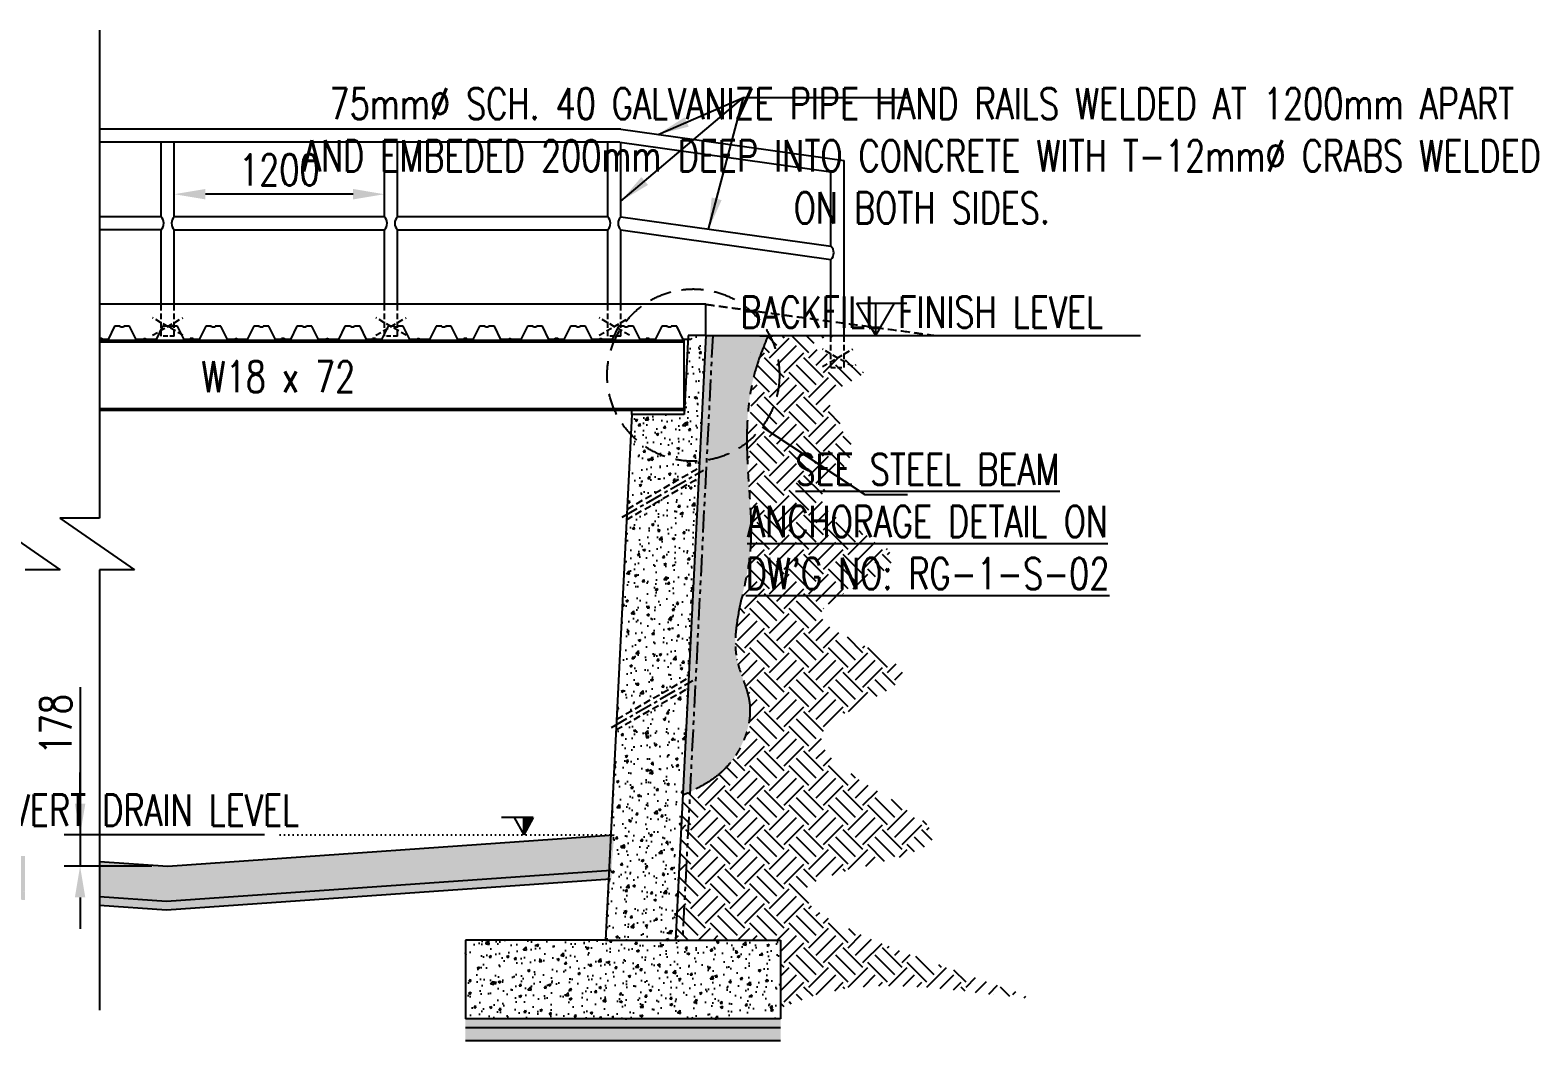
# Model space of a CAD drawing. Header units: millimetres. Extents: x -605628 to 223188, y -4937 to 493520.
# Drawn here: x -343984 to -335375, y 417027 to 422796 of the extents above; entities that cross this region are included whole.
import ezdxf

# ---------------------------------------------------------------- set-up
doc = ezdxf.new("R2010")
doc.units = ezdxf.units.MM
doc.header["$LTSCALE"] = 100
doc.header["$MEASUREMENT"] = 0
doc.header["$PDMODE"] = 3
doc.header["$PDSIZE"] = -0.5
for name, pattern in [('CENTER', [2, 1.25, -0.25, 0.25, -0.25]), ('DASHED', [0.75, 0.5, -0.25]), ('DOT', [0.25, 0, -0.25]), ('HIDDEN', [0.375, 0.25, -0.125]), ('PHANTOM', [2.5, 1.25, -0.25, 0.25, -0.25, 0.25, -0.25])]:
    doc.linetypes.add(name, pattern=pattern)
doc.layers.get('Defpoints').update_dxf_attribs({"color": 1})
for name, color, linetype in [('BARS', 5, 'Continuous'), ('CFD-3', 3, 'Continuous'), ('Column', 2, 'Continuous'), ('Grid-line', 8, 'CENTER'), ('S-Dim', 1, 'Continuous'), ('S-Hatch', 8, 'Continuous'), ('S-Text', 2, 'Continuous'), ('ST-FOOTING', 4, 'HIDDEN'), ('ST-HATCH', 8, 'Continuous'), ('VENT-PIPE', 8, 'Continuous')]:
    doc.layers.add(name, color=color, linetype=linetype)
doc.styles.add('SKEL 1_75xp', font='romans.shx', dxfattribs={"width": 0.75, "height": 178.5})
doc.dimstyles.new('1-75', dxfattribs={"dimtxt": 178.5, "dimasz": 178.5, "dimexe": 90, "dimexo": 90, "dimgap": 50, "dimtad": 1, "dimdec": 0, "dimzin": 3, "dimdsep": 46, "dimtxsty": 'SKEL 1_75xp', "dimcen": 0.0625, "dimclrd": 1, "dimclre": 1, "dimclrt": 2, "dimaunit": 1, "dimadec": 0, "dimazin": 0, "dimtfac": 1, "dimtdec": 0, "dimtofl": 0, "dimtmove": 0, "dimatfit": 3, "dimfxl": 50, "dimtolj": 1, "dimtzin": 0, "dimarcsym": 0})
pattern_1 = [(50, (0, 0), (143.452037, -12.550427), [15, -165]), (355, (0, 0), (-27.750267, 150.438427), [12, -132]), (100.451444, (11.95, -1.05), (115.70177, 137.887998), [12.74804, -140.228422]), (46.1842, (0, 40), (213.448266, -33.103856), [22.5, -247.5]), (96.635635, (17.79, 37.24), (186.93239, 194.82372), [19.12207, -210.34275]), (351.184164, (0, 40), (186.93239, 194.82372), [18, -198]), (21, (20, 30), (119.38141, -80.523778), [15, -165]), (326, (20, 30), (48.663066, 145.03001), [12, -132]), (71.451445, (29.95, 23.29), (168.044475, 64.50623), [12.748038, -140.228422]), (37.5, (0, 0), (2.431971, 66.578771), [0, -130.4, 0, -134, 0, -132.5]), (7.5, (0, 0), (52.6139075, 78.882342), [0, -76.4, 0, -127.4, 0, -50.5]), (327.5, (-44.6, 0), (106.764487, -4.5109743), [0, -50, 0, -156, 0, -207]), (317.5, (-64.6, 0), (116.637234, 20.020996), [0, -65, 0, -103.6, 0, -147])]

# ---------------------------------------------------------------- blocks, each defined once
blk = doc.blocks.new('CFD')
at = {"layer": 'Column'}
for p, q in [((0, 0), (0.25, -0.25)), ((2.25, -0.25), (4, 3.25)), ((4, 3.25), (5.5, 3.25)), ((5.5, 3.25), (5.62, 3)), ((5.62, 3), (6.37, 3)), ((6.37, 3), (6.5, 3.25)), ((6.5, 3.25), (8, 3.25)), ((8, 3.25), (9.75, -0.25)), ((13.75, -0.25), (15.5, 3.25)), ((15.5, 3.25), (17, 3.25)), ((17, 3.25), (17.13, 3)), ((17.13, 3), (17.88, 3)), ((17.88, 3), (18, 3.25)), ((18, 3.25), (19.5, 3.25)), ((19.5, 3.25), (21.25, -0.25)), ((23.75, -0.25), (24.3, 0)), ((24.3, 0), (24.5, -0.25)), ((0.25, -0.25), (2.25, -0.25)), ((9.75, -0.25), (11.25, -0.25)), ((11.25, -0.25), (11.38, 0)), ((11.38, 0), (12.13, 0)), ((12.13, 0), (12.25, -0.25)), ((12.25, -0.25), (13.75, -0.25)), ((21.25, -0.25), (23.75, -0.25))]:
    blk.add_line(p, q, dxfattribs=at)
blk = doc.blocks.new('*D28')
at = {"layer": 'Defpoints', "color": 0, "transparency": 16777216}
for p in [(-342556.5, 418202.5), (-343698.8, 418024.7), (-343198.2, 418024.7)]:
    blk.add_point(p, dxfattribs=at)
at = {"layer": 'S-Dim', "color": 1, "lineweight": -2, "transparency": 16777216}
for p, q in [((-343698.8, 419046.7), (-343698.8, 418202.5)), ((-343698.8, 418381), (-343698.8, 418559.5)), ((-342646.5, 418202.5), (-343788.8, 418202.5)), ((-343698.8, 418202.5), (-343698.8, 418024.7)), ((-343288.2, 418024.7), (-343788.8, 418024.7)), ((-343698.8, 417846.2), (-343698.8, 417667.7))]:
    blk.add_line(p, q, dxfattribs=at)
at = {"layer": 'S-Dim', "color": 1, "transparency": 16777216}
for points in [[(-343728.5, 418381), (-343669, 418381), (-343698.8, 418202.5)], [(-343728.5, 417846.2), (-343669, 417846.2), (-343698.8, 418024.7)]]:
    blk.add_solid(points, dxfattribs=at)
at = {"layer": 'S-Dim', "color": 2, "transparency": 16777216, "insert": (-343838, 418834.1), "char_height": 178.5, "attachment_point": 5, "rotation": 90, "style": 'SKEL 1_75xp'}
blk.add_mtext('\\A1;{\\C7;178}', dxfattribs=at)
blk = doc.blocks.new('*D62')
at = {"layer": 'Defpoints', "color": 0, "transparency": 16777216}
for p in [(-343161.2, 421859.9), (-343161.2, 421795.6), (-341961.2, 421795.6)]:
    blk.add_point(p, dxfattribs=at)
at = {"layer": 'S-Dim', "color": 1, "lineweight": -2, "transparency": 16777216}
for p, q in [((-343161.2, 421885.6), (-343161.2, 421949.9)), ((-341961.2, 421885.6), (-341961.2, 421949.9)), ((-342139.7, 421859.9), (-342982.7, 421859.9))]:
    blk.add_line(p, q, dxfattribs=at)
at = {"layer": 'S-Dim', "color": 1, "transparency": 16777216}
for points in [[(-342982.7, 421889.7), (-342982.7, 421830.2), (-343161.2, 421859.9)], [(-342139.7, 421889.7), (-342139.7, 421830.2), (-341961.2, 421859.9)]]:
    blk.add_solid(points, dxfattribs=at)
at = {"layer": 'S-Dim', "color": 2, "transparency": 16777216, "insert": (-342561.2, 421999.2), "char_height": 178.5, "attachment_point": 5, "style": 'SKEL 1_75xp'}
blk.add_mtext('\\A1;{\\C7;1200}', dxfattribs=at)

msp = doc.modelspace()

# ---------------------------------------------------------------- hatches: boundary and pattern name
h = msp.add_hatch()
h.set_pattern_fill('AR-CONC', color=8, scale=20, style=0)
h.set_pattern_definition(pattern_1)
h.paths.add_polyline_path([(-340126.2, 421052.5), (-340226.2, 421052.5), (-340248.7, 420602.5), (-340548.8, 420602.5), (-340554.5, 420489.1, 0.224904), (-340162, 420336.8)])
h = msp.add_hatch()
h.set_pattern_fill('AR-CONC', color=8, scale=20, style=0)
h.set_pattern_definition(pattern_1)
h.paths.add_polyline_path([(-340163.9, 420299.5), (-340162, 420336.8, -0.224904), (-340554.5, 420489.1), (-340575.8, 420061.6)])
h = msp.add_hatch()
h.set_pattern_fill('AR-CONC', color=8, scale=20, style=0)
h.set_pattern_definition(pattern_1)
h.paths.add_polyline_path([(-340166.8, 420240), (-340578.8, 420002.1), (-340635.8, 418861.9), (-340223.8, 419099.8)])
h = msp.add_hatch()
h.set_pattern_fill('AR-CONC', color=8, scale=20, style=0)
h.set_pattern_definition(pattern_1)
h.paths.add_polyline_path([(-340226.8, 419040.3), (-340638.8, 418802.5), (-340668.7, 418202.5), (-340648.7, 418202.5), (-340668.8, 418201.1), (-340698.7, 417602.5), (-340298.7, 417602.5)])
h = msp.add_hatch()
h.set_pattern_fill('AR-CONC', color=8, scale=20, style=0)
h.set_pattern_definition(pattern_1)
h.paths.add_polyline_path([(-343588.1, 418051.9), (-343588.1, 417851.9), (-343201, 417824.9), (-340665.4, 418002.2), (-340648.7, 418202.5), (-343198.2, 418024.7)])
h.paths.add_polyline_path([(-344012.7, 417881.5), (-344012.7, 418081.5), (-345748.7, 418202.5), (-345731.9, 418001.3)])
h = msp.add_hatch()
h.set_pattern_fill('AR-CONC', color=8, scale=20, style=0)
h.set_pattern_definition(pattern_1)
h.paths.add_polyline_path([(-339698.7, 417602.5), (-340298.7, 417602.5), (-340698.7, 417602.5), (-341498.7, 417602.5), (-341498.7, 417152.5), (-339698.7, 417152.5)])
at = {"layer": 'S-Dim'}
h = msp.add_hatch(color=2, dxfattribs=at)
h.dxf.hatch_style = 1
h.paths.add_polyline_path([(-341165.3, 418302.2), (-341111.2, 418302.2), (-341165.3, 418202.5)])
at = {"layer": 'S-Hatch'}
h = msp.add_hatch(dxfattribs=at)
h.set_pattern_fill('EARTH', color=256, scale=635, angle=45, style=0)
h.set_pattern_definition([(45, (0, -2128.44), (1e-14, 224.506403), [158.75, -158.75]), (45, (-42.1, -2086.35), (1e-14, 224.506403), [158.75, -158.75]), (45, (-84.19, -2044.25), (1e-14, 224.506403), [158.75, -158.75]), (135, (-84.19, -2016.19), (-224.506403, 4e-14), [158.75, -158.75]), (135, (-42.1, -1974.1), (-224.506403, 4e-14), [158.75, -158.75]), (135, (1e-14, -1932), (-224.506403, 4e-14), [158.75, -158.75])])
h.paths.add_polyline_path([(-339864.4, 420919.3), (-339864.5, 420920.1), (-339864.6, 420921)])
h.paths.add_polyline_path([(-339857.8, 420814.8), (-339857.8, 420815.6), (-339857.8, 420813.9)])
h.paths.add_polyline_path([(-339857.7, 420811.3), (-339857.8, 420812.1), (-339857.7, 420810.4)])
h.paths.add_polyline_path([(-339857.8, 420818.3), (-339857.8, 420819.2), (-339857.8, 420817.4)])
h.paths.add_polyline_path([(-339857.7, 420807.7), (-339857.7, 420808.6), (-339857.7, 420806.9)])
h.paths.add_polyline_path([(-339857.9, 420821.8), (-339857.9, 420822.7), (-339857.8, 420820.9)])
h.paths.add_polyline_path([(-339857.7, 420804.2), (-339857.7, 420805.1), (-339857.7, 420803.3)])
h.paths.add_polyline_path([(-339857.9, 420825.3), (-339857.9, 420826.2), (-339857.9, 420824.4)])
h.paths.add_polyline_path([(-339857.7, 420800.7), (-339857.7, 420801.6), (-339857.8, 420799.8)])
h.paths.add_polyline_path([(-339858, 420828.8), (-339858, 420829.7), (-339858, 420828)])
h.paths.add_polyline_path([(-339857.8, 420797.2), (-339857.8, 420798.1), (-339857.8, 420796.3)])
h.paths.add_polyline_path([(-339858.1, 420832.4), (-339858.1, 420833.2), (-339858.1, 420831.5)])
h.paths.add_polyline_path([(-339857.8, 420794.3), (-339857.8, 420794.5), (-339857.8, 420792.8), (-339857.8, 420791), (-339857.9, 420789.3), (-339857.9, 420787.5), (-339857.9, 420785.7), (-339858, 420784), (-339858, 420782.2), (-339858, 420780.5), (-339858.1, 420778.7), (-339858.1, 420776.9), (-339858.2, 420775.2), (-339858.2, 420773.4), (-339858.3, 420771.7), (-339858.3, 420769.9), (-339858.4, 420768.1), (-339858.5, 420766.4), (-339858.5, 420764.6), (-339858.6, 420762.9), (-339858.7, 420761.1), (-339858.7, 420759.3), (-339858.8, 420757.6), (-339858.9, 420755.8), (-339859, 420754.1), (-339859, 420752.3), (-339859.1, 420750.5), (-339859.2, 420748.8), (-339859.3, 420747), (-339859.4, 420745.3), (-339859.5, 420743.5), (-339859.6, 420741.7), (-339859.7, 420740), (-339859.8, 420738.2), (-339859.9, 420736.5), (-339860, 420734.7), (-339860.1, 420732.9), (-339860.2, 420731.2), (-339860.3, 420729.4), (-339860.4, 420727.7), (-339860.5, 420725.9), (-339860.6, 420724.1), (-339860.8, 420722.4), (-339860.9, 420720.6), (-339861, 420718.8), (-339861.1, 420717.1), (-339861.3, 420715.3), (-339861.4, 420713.6), (-339861.5, 420711.8), (-339861.6, 420710), (-339861.8, 420708.3), (-339861.9, 420706.5), (-339862.1, 420704.8), (-339862.2, 420703), (-339862.3, 420701.2), (-339862.5, 420699.5), (-339862.6, 420697.7), (-339862.8, 420695.9), (-339862.9, 420694.2), (-339863.1, 420692.4), (-339863.2, 420690.7), (-339863.4, 420688.9), (-339863.5, 420687.1), (-339863.7, 420685.4), (-339863.8, 420683.6), (-339864, 420681.8), (-339864.2, 420680.1), (-339864.3, 420678.3), (-339864.5, 420676.6), (-339864.7, 420674.8), (-339864.8, 420673), (-339865, 420671.3), (-339865.2, 420669.5), (-339865.3, 420667.7), (-339865.5, 420666), (-339865.7, 420664.2), (-339865.9, 420662.5), (-339866.1, 420660.7), (-339866.2, 420658.9), (-339866.4, 420657.2), (-339866.6, 420655.4), (-339866.8, 420653.6), (-339867, 420651.9), (-339867.2, 420650.1), (-339867.3, 420648.4), (-339867.5, 420646.6), (-339867.7, 420644.8), (-339867.9, 420643.1), (-339868.1, 420641.3), (-339868.3, 420639.5), (-339868.5, 420637.8), (-339868.7, 420636), (-339868.9, 420634.2), (-339869.1, 420632.5), (-339869.3, 420630.7), (-339869.5, 420629), (-339869.7, 420627.2), (-339869.9, 420625.4), (-339870.1, 420623.7), (-339870.3, 420621.9), (-339870.5, 420620.1), (-339870.7, 420618.4), (-339870.9, 420616.6), (-339871.1, 420614.8), (-339871.3, 420613.1), (-339871.5, 420611.3), (-339871.7, 420609.6), (-339871.9, 420607.8), (-339872.2, 420606), (-339872.4, 420604.3), (-339872.6, 420602.5), (-339873.7, 420593.4), (-339874.8, 420584.2), (-339876, 420575.1), (-339877.1, 420566), (-339878.3, 420556.8), (-339879.4, 420547.7), (-339880.6, 420538.5), (-339881.8, 420529.4), (-339882.9, 420520.3), (-339884.1, 420511.1), (-339885.2, 420502), (-339886.4, 420492.8), (-339887.5, 420483.7), (-339888.6, 420474.6), (-339889.7, 420465.4), (-339890.8, 420456.3), (-339891.3, 420451.8), (-339891.3, 420430.4), (-339889.8, 420365.9), (-339887, 420301.4), (-339883.1, 420237.2), (-339878.7, 420173.2), (-339874.3, 420109.5), (-339870.7, 420045.8), (-339868.4, 419982.2), (-339868, 419918.6), (-339870.2, 419854.9), (-339875.6, 419791), (-339878.4, 419771.8), (-339878.5, 419770.7), (-339879.3, 419761.4), (-339880.2, 419752.2), (-339881.3, 419743), (-339882.4, 419733.8), (-339883.6, 419724.6), (-339884.9, 419715.3), (-339886.3, 419706.1), (-339887.8, 419696.9), (-339889.4, 419687.7), (-339891, 419678.4), (-339892.7, 419669.2), (-339894.4, 419660), (-339896.2, 419650.7), (-339898, 419641.5), (-339899.9, 419632.3), (-339901.9, 419623.1), (-339903.8, 419613.8), (-339905.8, 419604.6), (-339907.8, 419595.4), (-339909.9, 419586.2), (-339911.9, 419576.9), (-339914, 419567.7), (-339916, 419558.5), (-339918.1, 419549.3), (-339920.2, 419540.1), (-339922.2, 419530.9), (-339924.3, 419521.7), (-339926.3, 419512.5), (-339928.3, 419503.3), (-339930.2, 419494.2), (-339932.2, 419485), (-339934.1, 419475.8), (-339935.9, 419466.7), (-339937.7, 419457.5), (-339939.5, 419448.4), (-339941.1, 419439.3), (-339942.8, 419430.2), (-339944.3, 419421), (-339945.8, 419411.9), (-339947.2, 419402.9), (-339948.5, 419393.8), (-339949.8, 419384.7), (-339950.9, 419375.6), (-339952, 419366.6), (-339952.9, 419357.6), (-339953.7, 419348.5), (-339954.5, 419339.5), (-339955.1, 419330.5), (-339955.5, 419321.5), (-339955.9, 419312.6), (-339956.1, 419303.6), (-339956.2, 419294.7), (-339956.2, 419285.7), (-339955.9, 419276.8), (-339955.6, 419267.9), (-339955.1, 419259), (-339954.4, 419250.2), (-339953.6, 419241.3), (-339952.6, 419232.5), (-339951.4, 419223.7), (-339950, 419214.9), (-339948.5, 419206.1), (-339946.7, 419197.3), (-339944.8, 419188.6), (-339942.7, 419179.9), (-339940.4, 419171.2), (-339937.9, 419162.5), (-339935.3, 419153.8), (-339932.6, 419145.1), (-339929.7, 419136.4), (-339926.8, 419127.8), (-339923.8, 419119.1), (-339920.7, 419110.4), (-339917.6, 419101.8), (-339914.5, 419093.1), (-339911.4, 419084.4), (-339908.2, 419075.7), (-339905.2, 419067), (-339902.1, 419058.3), (-339899.1, 419049.5), (-339896.3, 419040.7), (-339893.5, 419031.9), (-339890.8, 419023.1), (-339888.2, 419014.3), (-339885.8, 419005.4), (-339883.6, 418996.5), (-339881.6, 418987.5), (-339879.7, 418978.6), (-339878.1, 418969.5), (-339876.7, 418960.5), (-339875.6, 418951.3), (-339874.7, 418942.2), (-339874.1, 418933), (-339873.7, 418923.8), (-339873.5, 418914.5), (-339873.6, 418905.3), (-339873.9, 418896), (-339874.4, 418886.7), (-339875.1, 418877.4), (-339876.1, 418868), (-339877.3, 418858.7), (-339878.7, 418849.4), (-339880.3, 418840.1), (-339882.1, 418830.8), (-339884.1, 418821.6), (-339886.4, 418812.3), (-339888.8, 418803.1), (-339891.4, 418793.9), (-339894.2, 418784.7), (-339897.2, 418775.6), (-339900.4, 418766.5), (-339903.7, 418757.5), (-339907.3, 418748.5), (-339911, 418739.6), (-339914.9, 418730.8), (-339919, 418722), (-339923.2, 418713.3), (-339927.6, 418704.6), (-339932.1, 418696), (-339936.8, 418687.6), (-339941.7, 418679.2), (-339946.7, 418670.9), (-339951.8, 418662.7), (-339957.1, 418654.6), (-339962.6, 418646.6), (-339968.2, 418638.7), (-339973.9, 418630.9), (-339979.7, 418623.2), (-339985.7, 418615.7), (-339991.8, 418608.3), (-339998, 418601), (-340004.3, 418593.9), (-340010.8, 418586.9), (-340017.3, 418580), (-340024, 418573.3), (-340030.8, 418566.8), (-340037.6, 418560.4), (-340044.6, 418554.2), (-340051.7, 418548.1), (-340058.8, 418542.2), (-340066.1, 418536.5), (-340073.4, 418530.9), (-340080.8, 418525.4), (-340088.3, 418520.1), (-340095.9, 418514.9), (-340103.5, 418509.8), (-340111.2, 418504.8), (-340119, 418500), (-340126.8, 418495.2), (-340134.7, 418490.6), (-340142.7, 418486), (-340150.7, 418481.6), (-340158.7, 418477.2), (-340166.8, 418472.8), (-340174.9, 418468.6), (-340183, 418464.4), (-340191.2, 418460.3), (-340199.4, 418456.2), (-340207.7, 418452.1), (-340215.9, 418448.1), (-340224.2, 418444.1), (-340232.5, 418440.2), (-340240.8, 418436.3), (-340249.1, 418432.3), (-340257.4, 418428.4), (-340298.7, 417602.5), (-339698.7, 417602.5), (-339698.7, 417212.9), (-339672.3, 417223.8), (-339645.6, 417234.6), (-339618.7, 417245.1), (-339591.4, 417255.3), (-339563.6, 417265.2), (-339535.3, 417274.7), (-339506.3, 417283.9), (-339476.8, 417292.5), (-339446.5, 417300.6), (-339415.4, 417308.1), (-339383.4, 417315), (-339350.4, 417321.1), (-339316.5, 417326.6), (-339281.4, 417331.3), (-339245.2, 417335.1), (-339207.7, 417338), (-339169, 417340), (-339129.1, 417341.2), (-339088.1, 417341.4), (-339046.4, 417340.9), (-339004.1, 417339.7), (-338961.3, 417337.9), (-338918.2, 417335.5), (-338875.2, 417332.6), (-338832.2, 417329.2), (-338789.6, 417325.6), (-338747.5, 417321.6), (-338706.1, 417317.4), (-338665.5, 417313), (-338626.1, 417308.6), (-338587.9, 417304.1), (-338551.2, 417299.7), (-338516.1, 417295.4), (-338482.9, 417291.3), (-338451.6, 417287.5), (-338422.6, 417284), (-338396, 417280.8), (-338371.9, 417278.1), (-338350.7, 417276), (-338332.4, 417274.4), (-338317.2, 417273.6), (-338305.4, 417273.4), (-338297.1, 417274), (-338292.6, 417275.5), (-338291.9, 417278), (-338295.3, 417281.4), (-338302.7, 417285.9), (-338313.9, 417291.3), (-338328.7, 417297.6), (-338346.9, 417304.8), (-338368.2, 417312.8), (-338392.5, 417321.7), (-338419.6, 417331.3), (-338449.3, 417341.7), (-338481.4, 417352.8), (-338515.6, 417364.6), (-338551.8, 417377), (-338589.8, 417390), (-338629.4, 417403.6), (-338670.4, 417417.7), (-338712.5, 417432.3), (-338755.6, 417447.3), (-338799.4, 417462.8), (-338843.9, 417478.6), (-338888.7, 417494.8), (-338933.6, 417511.3), (-338978.6, 417528.1), (-339023.3, 417545.1), (-339067.5, 417562.4), (-339111.2, 417579.8), (-339153.9, 417597.3), (-339195.7, 417615), (-339236.2, 417632.7), (-339275.3, 417650.4), (-339312.7, 417668.1), (-339348.3, 417685.8), (-339381.8, 417703.3), (-339413.1, 417720.8), (-339442, 417738.1), (-339468.2, 417755.3), (-339491.5, 417772.2), (-339511.8, 417788.8), (-339528.9, 417805.1), (-339542.5, 417821.2), (-339552.4, 417836.8), (-339558.5, 417852), (-339560.6, 417866.8), (-339558.3, 417881.2), (-339551.7, 417895), (-339540.3, 417908.2), (-339524.3, 417920.9), (-339503.9, 417933.1), (-339479.5, 417944.8), (-339451.6, 417956.2), (-339420.7, 417967.1), (-339387.2, 417977.8), (-339351.5, 417988.3), (-339314, 417998.5), (-339275.1, 418008.7), (-339235.4, 418018.8), (-339195.2, 418028.8), (-339155.1, 418039), (-339115.3, 418049.2), (-339076.3, 418059.6), (-339038.7, 418070.3), (-339002.7, 418081.2), (-338968.9, 418092.4), (-338937.7, 418104), (-338909.5, 418116.1), (-338884.7, 418128.7), (-338863.9, 418141.8), (-338847.3, 418155.6), (-338835.5, 418170.1), (-338828.9, 418185.2), (-338827.9, 418201.2), (-338832.5, 418218), (-338842.2, 418235.5), (-338856.6, 418253.7), (-338875.3, 418272.5), (-338897.7, 418292), (-338923.6, 418312), (-338952.4, 418332.6), (-338983.6, 418353.6), (-339016.9, 418375.1), (-339051.8, 418396.9), (-339087.9, 418419.1), (-339124.7, 418441.6), (-339161.7, 418464.3), (-339198.6, 418487.3), (-339234.8, 418510.4), (-339270, 418533.6), (-339303.7, 418556.8), (-339335.4, 418580.1), (-339364.7, 418603.4), (-339391.3, 418626.6), (-339414.5, 418649.7), (-339434, 418672.6), (-339449.4, 418695.4), (-339460.1, 418717.8), (-339465.8, 418740), (-339466.1, 418761.8), (-339460.3, 418783.3), (-339448.4, 418804.3), (-339430.6, 418824.9), (-339407.9, 418845.2), (-339381, 418865.1), (-339350.6, 418884.6), (-339317.6, 418903.8), (-339282.7, 418922.8), (-339246.8, 418941.5), (-339210.5, 418960), (-339174.8, 418978.3), (-339140.3, 418996.5), (-339107.8, 419014.5), (-339078.3, 419032.4), (-339052.3, 419050.2), (-339030.7, 419068), (-339014.3, 419085.7), (-339003.9, 419103.5), (-339000.2, 419121.3), (-339004, 419139.1), (-339015.2, 419157), (-339032.7, 419175), (-339055.9, 419193), (-339083.7, 419211.1), (-339115.2, 419229.3), (-339149.7, 419247.5), (-339186.2, 419265.8), (-339223.8, 419284.2), (-339261.6, 419302.6), (-339298.8, 419321), (-339334.4, 419339.5), (-339367.6, 419358), (-339397.4, 419376.6), (-339423.1, 419395.2), (-339443.7, 419413.9), (-339458.3, 419432.6), (-339466, 419451.3), (-339465.9, 419470.1), (-339457.8, 419488.9), (-339442.6, 419507.7), (-339421.1, 419526.6), (-339394.6, 419545.5), (-339364, 419564.4), (-339330.5, 419583.3), (-339294.9, 419602.3), (-339258.5, 419621.3), (-339222.2, 419640.3), (-339187.1, 419659.3), (-339154.1, 419678.4), (-339124.5, 419697.5), (-339099.1, 419716.6), (-339079.1, 419735.7), (-339065.5, 419754.8), (-339059.4, 419774), (-339061.5, 419793.2), (-339071.4, 419812.4), (-339088.1, 419831.6), (-339110.5, 419851), (-339137.7, 419870.5), (-339168.6, 419890.2), (-339202.2, 419910), (-339237.5, 419930), (-339273.5, 419950.3), (-339309.1, 419970.8), (-339343.4, 419991.6), (-339375.4, 420012.7), (-339403.9, 420034.1), (-339428, 420056), (-339446.7, 420078.2), (-339459, 420100.8), (-339463.9, 420123.9), (-339460.4, 420147.4), (-339449.2, 420171.5), (-339432.1, 420196.1), (-339410.8, 420221.3), (-339387.2, 420247), (-339362.8, 420273.4), (-339339.6, 420300.4), (-339319.2, 420328.2), (-339303.4, 420356.6), (-339293.9, 420385.8), (-339292.6, 420415.7), (-339299.5, 420446.4), (-339313, 420477.4), (-339331, 420508.7), (-339351.3, 420539.8), (-339372, 420570.6), (-339391, 420600.7), (-339406.2, 420629.9), (-339415.7, 420657.9), (-339417.3, 420684.4), (-339409, 420709.2), (-339389.5, 420732.1), (-339361.2, 420753.2), (-339328.1, 420772.8), (-339294, 420791.1), (-339262.9, 420808.4), (-339238.7, 420825), (-339225.3, 420841.1), (-339226.4, 420857), (-339241.9, 420872.7), (-339268.7, 420888.2), (-339303.7, 420903.5), (-339343.8, 420918.5), (-339385.9, 420933.2), (-339426.8, 420947.4), (-339463.4, 420961.2), (-339492.6, 420974.5), (-339511.3, 420987.2), (-339516.4, 420999.3), (-339506, 421010.7), (-339482.6, 421021.6), (-339449.5, 421032.1), (-339409.9, 421042.4), (-339367, 421052.5), (-339771, 421052.5), (-339798.4, 420983.6), (-339823.9, 420914.3), (-339845.9, 420844)])
h.paths.add_polyline_path([(-339858.2, 420835.9), (-339858.2, 420836.7), (-339858.1, 420835)])
h.paths.add_polyline_path([(-339875.5, 420999.9), (-339875.6, 421000.8), (-339875.8, 421001.7)])
h.paths.add_polyline_path([(-339858.3, 420839.4), (-339858.3, 420840.3), (-339858.3, 420838.5)])
h.paths.add_polyline_path([(-339875, 420996.4), (-339875.1, 420997.3), (-339875.2, 420998.2)])
h.paths.add_polyline_path([(-339858.4, 420842.9), (-339858.4, 420843.8), (-339858.4, 420842)])
h.paths.add_polyline_path([(-339874.4, 420992.9), (-339874.5, 420993.8), (-339874.7, 420994.7)])
h.paths.add_polyline_path([(-339858.5, 420846.4), (-339858.6, 420847.3), (-339858.5, 420845.5)])
h.paths.add_polyline_path([(-339873.9, 420989.4), (-339874, 420990.3), (-339874.1, 420991.2)])
h.paths.add_polyline_path([(-339858.7, 420849.9), (-339858.7, 420850.8), (-339858.7, 420849)])
h.paths.add_polyline_path([(-339873.3, 420985.9), (-339873.5, 420986.8), (-339873.6, 420987.7)])
h.paths.add_polyline_path([(-339858.9, 420853.4), (-339858.9, 420854.3), (-339858.8, 420852.6)])
h.paths.add_polyline_path([(-339872.8, 420982.4), (-339872.9, 420983.3), (-339873.1, 420984.1)])
h.paths.add_polyline_path([(-339859, 420856.9), (-339859.1, 420857.8), (-339859, 420856.1)])
h.paths.add_polyline_path([(-339872.3, 420978.9), (-339872.4, 420979.8), (-339872.5, 420980.6)])
h.paths.add_polyline_path([(-339859.2, 420860.5), (-339859.3, 420861.3), (-339859.2, 420859.6)])
h.paths.add_polyline_path([(-339871.8, 420975.4), (-339871.9, 420976.2), (-339872, 420977.1)])
h.paths.add_polyline_path([(-339859.5, 420864), (-339859.5, 420864.9), (-339859.4, 420863.1)])
h.paths.add_polyline_path([(-339871.2, 420971.9), (-339871.4, 420972.7), (-339871.5, 420973.6)])
h.paths.add_polyline_path([(-339859.7, 420867.5), (-339859.7, 420868.4), (-339859.6, 420866.6)])
h.paths.add_polyline_path([(-339870.7, 420968.4), (-339870.9, 420969.2), (-339871, 420970.1)])
h.paths.add_polyline_path([(-339859.9, 420871), (-339860, 420871.9), (-339859.9, 420870.1)])
h.paths.add_polyline_path([(-339870.2, 420964.9), (-339870.4, 420965.7), (-339870.5, 420966.6)])
h.paths.add_polyline_path([(-339860.2, 420874.5), (-339860.2, 420875.4), (-339860.1, 420873.6)])
h.paths.add_polyline_path([(-339869.7, 420961.4), (-339869.9, 420962.2), (-339870, 420963.1)])
h.paths.add_polyline_path([(-339860.4, 420878), (-339860.5, 420878.9), (-339860.4, 420877.1)])
h.paths.add_polyline_path([(-339869.2, 420957.8), (-339869.4, 420958.7), (-339869.5, 420959.6)])
h.paths.add_polyline_path([(-339860.7, 420881.5), (-339860.8, 420882.4), (-339860.6, 420880.7)])
h.paths.add_polyline_path([(-339868.8, 420954.3), (-339868.9, 420955.2), (-339869, 420956.1)])
h.paths.add_polyline_path([(-339861, 420885), (-339861.1, 420885.9), (-339860.9, 420884.2)])
h.paths.add_polyline_path([(-339868.3, 420950.8), (-339868.4, 420951.7), (-339868.5, 420952.6)])
h.paths.add_polyline_path([(-339861.3, 420888.6), (-339861.4, 420889.4), (-339861.2, 420887.7)])
h.paths.add_polyline_path([(-339867.8, 420947.3), (-339867.9, 420948.2), (-339868, 420949.1)])
h.paths.add_polyline_path([(-339861.6, 420892.1), (-339861.7, 420892.9), (-339861.5, 420891.2)])
h.paths.add_polyline_path([(-339867.4, 420943.8), (-339867.5, 420944.7), (-339867.6, 420945.6)])
h.paths.add_polyline_path([(-339861.9, 420895.6), (-339862, 420896.5), (-339861.8, 420894.7)])
h.paths.add_polyline_path([(-339866.9, 420940.3), (-339867, 420941.2), (-339867.1, 420942.1)])
h.paths.add_polyline_path([(-339862.2, 420899.1), (-339862.3, 420900), (-339862.2, 420898.2)])
h.paths.add_polyline_path([(-339866.5, 420936.8), (-339866.6, 420937.7), (-339866.7, 420938.6)])
h.paths.add_polyline_path([(-339862.6, 420902.6), (-339862.7, 420903.5), (-339862.5, 420901.7)])
h.paths.add_polyline_path([(-339866, 420933.3), (-339866.1, 420934.2), (-339866.2, 420935.1)])
h.paths.add_polyline_path([(-339862.9, 420906.1), (-339863, 420907), (-339862.8, 420905.2)])
h.paths.add_polyline_path([(-339865.6, 420929.8), (-339865.7, 420930.7), (-339865.8, 420931.5)])
h.paths.add_polyline_path([(-339863.3, 420909.6), (-339863.4, 420910.5), (-339863.2, 420908.7)])
h.paths.add_polyline_path([(-339865.2, 420926.3), (-339865.3, 420927.2), (-339865.4, 420928)])
h.paths.add_polyline_path([(-339863.7, 420913.1), (-339863.8, 420914), (-339863.6, 420912.2)])
h.paths.add_polyline_path([(-339864.8, 420922.8), (-339864.9, 420923.6), (-339865, 420924.5)])
h.paths.add_polyline_path([(-339864, 420915.8), (-339864.1, 420916.6), (-339864.2, 420917.5)])
h = msp.add_hatch(dxfattribs=at)
h.set_pattern_fill('GRAVEL', color=256, scale=177.8, style=0)
h.set_pattern_definition([(228.0127875, (128.016, -1950.643), (-1422.4, -1600.2), [23.9205, -2368.133855]), (184.9697407, (112.014, -1968.423), (2133.6, 177.8), [41.04833, -4063.78342]), (132.510447, (71.12, -1971.979), (1778, -1955.8), [28.943706, -2865.430596]), (267.273689, (1.778, -2016.429), (177.8, 3556), [37.380316, -3700.65062]), (292.8336542, (0, -2053.767), (-889, 2133.6), [36.65436, -3628.78654]), (357.273689, (14.224, -2087.549), (-3556, 177.8), [37.380316, -3700.65062]), (37.6942405, (51.562, -2089.327), (-2311.4, -1778), [49.433556, -4893.91807]), (72.2553284, (90.678, -2059.101), (1244.6, 3911.6), [46.670366, -4620.36796]), (121.4295656, (104.902, -2014.651), (-1422.4, 2311.4), [37.50691, -3713.1882]), (175.2363583, (85.344, -1982.647), (1955.8, -177.8), [42.81993, -2098.175587]), (222.3974378, (42.672, -1979.091), (-2133.6, -1955.8), [55.375454, -5482.174076]), (138.814075, (177.8, -2018.207), (-1244.6, 1066.8), [18.90032, -1871.13961]), (171.4692344, (163.576, -2005.761), (2311.4, -355.6), [35.95774, -3559.82473]), (225, (128.02, -2000.43), (-2e-14, -177.8), [25.144654, -226.30252]), (203.1985905, (115.57, -1979.091), (889, 355.6), [13.54089, -1340.543566]), (291.8014095, (103.124, -1984.425), (-177.8, 533.4), [19.149593, -938.33271]), (30.9637565, (110.236, -2002.205), (533.4, 355.6), [31.102376, -1005.64087]), (161.565051, (136.906, -1986.203), (355.6, -177.8), [22.4901, -539.76287]), (16.3895403, (0, -1984.425), (1778, 533.4), [31.50616, -3119.117867]), (70.346176, (30.226, -1975.535), (-711.2, -1955.8), [26.431926, -2616.7551]), (293.1985905, (136.906, -1950.643), (-355.6, 889), [27.081607, -1327.00285]), (343.6104597, (147.574, -1975.535), (-1778, 533.4), [31.50616, -3119.117867]), (339.4439548, (0, -2094.661), (-889, 355.6), [30.382464, -1488.7414]), (294.7751406, (28.448, -2105.329), (-889, 1955.8), [25.45705, -2520.251537]), (66.8014095, (138.684, -2128.443), (355.6, 889), [27.081607, -1327.00285]), (17.3540246, (149.352, -2103.551), (-2311.4, -711.2), [29.80479, -2950.66632]), (69.4439548, (51.562, -2128.443), (-355.6, -889), [15.19123, -1503.932634]), (101.3099325, (128.016, -2128.443), (-177.8, 711.2), [9.06602, -897.53965]), (165.9637565, (126.24, -2119.553), (533.4, -177.8), [36.65436, -696.43382]), (186.009006, (90.678, -2110.663), (1778, 177.8), [33.96869, -3362.89554]), (303.690068, (110.236, -2018.207), (-177.8, 355.6), [25.64267, -615.424345]), (353.1572266, (124.46, -2039.543), (3022.6, -355.6), [44.768973, -4432.120635]), (60.945396, (168.91, -2044.877), (-711.2, -1244.6), [18.305577, -1812.25746]), (90, (177.8, -2028.88), (-177.8, 177.8), [10.668, -167.132]), (120.2564372, (87.122, -2105.329), (711.2, -1244.6), [24.70069, -2445.375854]), (48.0127875, (74.676, -2083.993), (1422.4, 1600.2), [47.841, -2344.213354]), (0, (106.68, -2048.43), (177.8, 177.8), [46.228, -131.572]), (325.3048465, (152.908, -2048.433), (1778, -1244.6), [28.11267, -2783.15217]), (254.054604, (176.022, -2064.435), (-177.8, -711.2), [25.888036, -1268.5155]), (207.6459754, (168.91, -2089.327), (-3378.2, -1778), [42.150157, -4172.87251]), (175.4260787, (131.572, -2108.885), (-2311.4, 177.8), [44.59206, -4414.60925])])
edge = h.paths.add_edge_path()
edge.add_spline(control_points=[(-340257.4, 418428.4), (-340182, 418463.9), (-339973.5, 418562.2), (-339815.8, 418905.5), (-340022.5, 419293.2), (-339832.9, 419744.5), (-339897.9, 420294.9), (-339896, 420741.5), (-339797.2, 420987.5), (-339771, 421052.5)], knot_values=[0, 0, 0, 0, 249.190351, 688.854985, 927.11024, 1503.367632, 2014.480251, 2597.247196, 2806.741177, 2806.741177, 2806.741177, 2806.741177], degree=3, periodic=0)
edge.add_line((-339771, 421052.5), (-340126.2, 421052.5))
edge.add_line((-340126.2, 421052.5), (-340257.4, 418428.4))
h = msp.add_hatch(dxfattribs=at)
h.set_pattern_fill('AR-SAND', color=256, scale=10)
h.set_pattern_definition([(37.5, (0, -50), (-0.6299336, 19.2682377), [0, -15.2, 0, -17, 0, -16.25]), (7.5, (0, -50), (17.697767, 28.2214607), [0, -8.2, 0, -13.7, 0, -5.25]), (327.5, (-12.3, -50), (31.1414186, 0.05659054), [0, -5, 0, -18, 0, -23.5]), (317.5, (-12.3, -50), (30.061266, 8.7767556), [0, -2.5, 0, -11.8, 0, -13.5])])
h.paths.add_polyline_path([(-343588.1, 417851.5), (-343588.1, 417801.4), (-343204.5, 417774.6), (-340665.4, 417952.1), (-340661.2, 418002.5), (-343204.5, 417824.7)])
h.paths.add_polyline_path([(-344012.7, 417831.1), (-344012.7, 417881.2), (-345736.1, 418001.6), (-345731.9, 417951.2)])
h = msp.add_hatch(dxfattribs=at)
h.set_pattern_fill('AR-SAND', scale=10)
h.set_pattern_definition([(37.5, (0, -2128.443), (-0.6299336, 19.2682377), [0, -15.2, 0, -17, 0, -16.25]), (7.5, (0, -2128.443), (17.697767, 28.2214607), [0, -8.2, 0, -13.7, 0, -5.25]), (327.5, (-12.3, -2128.443), (31.1414186, 0.05659054), [0, -5, 0, -18, 0, -23.5]), (317.5, (-12.3, -2128.443), (30.061266, 8.7767556), [0, -2.5, 0, -11.8, 0, -13.5])])
h.paths.add_polyline_path([(-339698.7, 417152.5), (-341498.7, 417152.5), (-341498.7, 417102.5), (-339698.7, 417102.5)])
h = msp.add_hatch(dxfattribs=at)
h.set_pattern_fill('GRAVEL', color=8, scale=120)
h.set_pattern_definition([(228.0127875, (86.4, -2008.443), (-960, -1080), [16.14432, -1598.290566]), (184.9697407, (75.6, -2020.443), (1440, 120), [27.70416, -2742.710971]), (132.510447, (48, -2022.843), (1200, -1320), [19.53456, -1933.923912]), (267.273689, (1.2, -2052.843), (120, 2400), [25.22856, -2497.626965]), (292.8336542, (0, -2078.043), (-600, 1440), [24.7386, -2449.124775]), (357.273689, (9.6, -2100.843), (-2400, 120), [25.22856, -2497.626965]), (37.6942405, (34.8, -2102.043), (-1560, -1200), [33.36348, -3302.981826]), (72.2553284, (61.2, -2081.643), (840, 2640), [31.49856, -3118.35858]), (121.4295656, (70.8, -2051.643), (-960, 1560), [25.314, -2506.088773]), (175.2363583, (57.6, -2030.043), (1320, -120), [28.89984, -1416.09151]), (222.3974378, (28.8, -2027.6432), (-1440, -1320), [37.37376, -3700.005]), (138.8140748, (120, -2054.043), (-840, 720), [12.75612, -1262.861378]), (171.4692344, (110.4, -2045.643), (1560, -240), [24.26844, -2402.58137]), (225, (86.4, -2042.04), (-1e-14, -120), [16.97052, -152.735107]), (203.1985905, (78, -2027.643), (600, 240), [9.13896, -904.753813]), (291.8014095, (69.6, -2031.243), (-120, 360), [12.92436, -633.295417]), (30.9637565, (74.4, -2043.243), (360, 240), [20.99148, -678.722747]), (161.565051, (92.4, -2032.443), (240, -120), [15.17892, -364.2944]), (16.3895403, (0, -2031.243), (1200, 360), [21.264, -2105.141418]), (70.346176, (20.4, -2025.243), (-480, -1320), [17.83932, -1766.08893]), (293.1985905, (92.4, -2008.443), (-240, 600), [18.2778, -895.614973]), (343.6104597, (99.6, -2025.243), (-1200, 360), [21.264, -2105.141418]), (339.4439548, (0, -2105.643), (-600, 240), [20.5056, -1004.77485]), (294.7751406, (19.2, -2112.843), (-600, 1320), [17.18136, -1700.957168]), (66.8014095, (93.6, -2128.443), (240, 600), [18.2778, -895.614973]), (17.3540246, (100.8, -2111.643), (-1560, -480), [20.11572, -1991.450834]), (69.4439548, (34.8, -2128.443), (-240, -600), [10.2528, -1015.02765]), (101.3099325, (86.4, -2128.443), (-120, 480), [6.1188, -605.763542]), (165.9637565, (85.2, -2122.443), (360, -120), [24.7386, -470.034075]), (186.009006, (61.2, -2116.443), (1200, 120), [22.926, -2269.67078]), (303.6900675, (74.4, -2054.043), (-120, 240), [17.30664, -415.359513]), (353.1572266, (84, -2068.443), (2040, -240), [30.21528, -2991.307515]), (60.945396, (114, -2072.043), (-480, -840), [12.35472, -1223.120897]), (90, (120, -2061.24), (-120, 120), [7.2, -112.8]), (120.2564372, (58.8, -2112.843), (480, -840), [16.67088, -1650.4224]), (48.0127875, (50.4, -2098.443), (960, 1080), [32.28864, -1582.146246]), (0, (72, -2074.44), (120, 120), [31.2, -88.8]), (325.3048465, (103.2, -2074.443), (1200, -840), [18.97368, -1878.392916]), (254.054604, (118.8, -2085.243), (-120, -480), [17.47224, -856.140947]), (207.6459754, (114, -2102.043), (-2280, -1200), [28.4478, -2816.336902]), (175.4260787, (88.8, -2115.243), (-1560, 120), [30.09588, -2979.48881])])
h.paths.add_polyline_path([(-339698.7, 417102.5), (-341498.7, 417102.5), (-341498.7, 417027.5), (-339698.7, 417027.5)])
at = {"layer": 'S-Text'}
h = msp.add_hatch(dxfattribs=at)
h.set_pattern_fill('ANSI32', color=256, scale=2540, angle=45, style=0)
h.set_pattern_definition([(90, (988491.4, -1393456.3), (-952.5, 2e-13), []), (90, (988808.9, -1393138.8), (-952.5, 2e-13), [])])
h.paths.add_polyline_path([(-339263.6, 421238.9), (-339155.9, 421238.9), (-339155.9, 421052.5)])

# ---------------------------------------------------------------- linework, layer by layer
at = {"color": 5, "linetype": 'PHANTOM'}
msp.add_line((-340086.4, 421052.5), (-340258.9, 417602.5), dxfattribs=at)
at = {"color": 4, "linetype": 'PHANTOM', "ltscale": 2}
msp.add_spline([(-339771, 421052.5), (-339842.6, 420855.6), (-339885.4, 420274.4), (-339879.1, 419763.3), (-339945.3, 419190.9), (-339877.1, 418962.6), (-340043.1, 418555.5), (-340257.4, 418428.4)], degree=3, dxfattribs=at)
at = {"layer": 'Column'}
for p, q in [((-343501.9, 421106.4), (-343539.4, 421031.4)), ((-343469.8, 421106.4), (-343501.9, 421106.4)), ((-343467.1, 421101.1), (-343469.8, 421106.4)), ((-343451, 421101.1), (-343467.1, 421101.1)), ((-343448.4, 421106.4), (-343451, 421101.1)), ((-343416.2, 421106.4), (-343448.4, 421106.4)), ((-343378.7, 421031.4), (-343416.2, 421106.4)), ((-343574.3, 421036.8), (-343588.1, 421036.8)), ((-343571.6, 421031.4), (-343574.3, 421036.8)), ((-343539.4, 421031.4), (-343571.6, 421031.4)), ((-343335.9, 421031.4), (-343378.7, 421031.4)), ((-343330.5, 421036.8), (-343335.9, 421031.4))]:
    msp.add_line(p, q, dxfattribs=at)
at = {"layer": 'Grid-line', "ltscale": 0.8}
for p, q in [((-340603.8, 420016.6), (-340139.7, 420284.6)), ((-340663.8, 418816.9), (-340199.6, 419084.9))]:
    msp.add_line(p, q, dxfattribs=at)
at = {"layer": 'S-Dim', "color": 2}
for p, q in [((-341111.2, 418302.2), (-341292.9, 418302.2)), ((-341219.5, 418302.2), (-341165.3, 418202.5)), ((-341111.2, 418302.2), (-341165.3, 418202.5)), ((-341165.3, 418202.5), (-341165.3, 418302.2))]:
    msp.add_line(p, q, dxfattribs=at)
at = {"layer": 'S-Text'}
for p, q in [((-339155.9, 421052.5), (-339263.6, 421238.9)), ((-339263.6, 421238.9), (-338979, 421238.9)), ((-339155.9, 421052.5), (-339048.3, 421238.9)), ((-339155.9, 421052.5), (-339155.9, 421238.9))]:
    msp.add_line(p, q, dxfattribs=at)
at = {"layer": 'ST-FOOTING', "color": 7, "linetype": 'Continuous'}
for p, q in [((-340126.2, 421052.5), (-340298.7, 417602.5)), ((-340548.8, 420602.5), (-340698.7, 417602.5)), ((-340698.7, 417602.5), (-341498.7, 417602.5)), ((-341498.7, 417602.5), (-341498.7, 417152.5)), ((-340698.7, 417602.5), (-340298.7, 417602.5)), ((-340298.7, 417602.5), (-339698.7, 417602.5))]:
    msp.add_line(p, q, dxfattribs=at)
at = {"layer": 'ST-FOOTING', "color": 5, "linetype": 'Continuous'}
for p, q in [((-340226.2, 421052.5), (-340248.7, 420602.5)), ((-340248.7, 420602.5), (-340548.8, 420602.5))]:
    msp.add_line(p, q, dxfattribs=at)
at = {"layer": 'ST-FOOTING', "color": 3, "linetype": 'Continuous'}
msp.add_line((-340126.2, 421052.5), (-340226.2, 421052.5), dxfattribs=at)
at = {"layer": 'ST-FOOTING', "color": 255, "linetype": 'Continuous'}
for p, q in [((-339698.7, 417602.5), (-339698.7, 417152.5)), ((-339698.7, 417152.5), (-341498.7, 417152.5))]:
    msp.add_line(p, q, dxfattribs=at)
at = {"layer": 'ST-HATCH', "color": 5}
for p, q in [((-343588.1, 422796.3), (-343588.1, 420010.3)), ((-340611.2, 422231.4), (-343588.1, 422231.4)), ((-340611.2, 422231.4), (-339336.2, 422052.5)), ((-340616.4, 422156.4), (-343588.1, 422156.4)), ((-343236.2, 421731.4), (-343236.2, 422156.4)), ((-343161.2, 421731.4), (-343161.2, 422156.4)), ((-341961.2, 421731.4), (-341961.2, 422156.4)), ((-341886.2, 421731.4), (-341886.2, 422156.4)), ((-340686.2, 421731.4), (-340686.2, 422156.4)), ((-340616.4, 422156.4), (-339411.2, 421987.3)), ((-340611.2, 421731.4), (-340611.2, 422155.7)), ((-339336.2, 421052.5), (-339336.2, 422052.5)), ((-339411.2, 421563), (-339411.2, 421987.3)), ((-343236.2, 421731.4), (-343588.1, 421731.4)), ((-341963.7, 421731.4), (-343161.2, 421731.4)), ((-340686.2, 421731.4), (-341888.7, 421731.4)), ((-340611.2, 421731.4), (-339411.2, 421563)), ((-343236.2, 421656.4), (-343588.1, 421656.4)), ((-343236.2, 421231.4), (-343236.2, 421656.4)), ((-343161.2, 421231.4), (-343161.2, 421656.4)), ((-343161.2, 421656.4), (-341963.7, 421656.4)), ((-341961.2, 421231.4), (-341961.2, 421656.4)), ((-341888.7, 421656.4), (-340686.2, 421656.4)), ((-341886.2, 421231.4), (-341886.2, 421656.4)), ((-340686.2, 421231.4), (-340686.2, 421656.4)), ((-340611.2, 421231.4), (-340611.2, 421655.7)), ((-340611.2, 421655.7), (-339411.2, 421487.3)), ((-339411.2, 421052.5), (-339411.2, 421487.3)), ((-340126.2, 421231.4), (-343588.1, 421231.4)), ((-343588.1, 421026.4), (-340250.3, 421026.4)), ((-340250.3, 420627.9), (-340250.3, 421026.4)), ((-343588.1, 420627.9), (-340247.4, 420627.8))]:
    msp.add_line(p, q, dxfattribs=at)
at = {"layer": 'ST-HATCH', "color": 5, "linetype": 'HIDDEN', "ltscale": 1.3}
for p, q in [((-343285.3, 421055), (-343112.1, 421155)), ((-343112.1, 421055), (-343285.3, 421155)), ((-343236.2, 421049.4), (-343236.2, 421231.4)), ((-343161.2, 421049.4), (-343161.2, 421231.4)), ((-342010.3, 421055), (-341837.1, 421155)), ((-341837.1, 421055), (-342010.3, 421155)), ((-341961.2, 421049.4), (-341961.2, 421231.4)), ((-341886.2, 421049.4), (-341886.2, 421231.4)), ((-340735.3, 421055), (-340562.1, 421155)), ((-340562.1, 421055), (-340735.3, 421155)), ((-340686.2, 421049.4), (-340686.2, 421231.4)), ((-340611.2, 421049.4), (-340611.2, 421231.4))]:
    msp.add_line(p, q, dxfattribs=at)
at = {"layer": 'ST-HATCH', "color": 2}
msp.add_line((-340126.2, 421052.5), (-340126.2, 421231.4), dxfattribs=at)
at = {"layer": 'ST-HATCH', "color": 8}
for p, q in [((-343588.1, 421017.7), (-340250.3, 421017.7)), ((-343588.1, 420636.7), (-340250.3, 420636.7)), ((-343204.5, 417774.6), (-340669.6, 417951.8)), ((-343588.1, 417801.4), (-343204.5, 417774.6)), ((-339698.7, 417102.5), (-341498.7, 417102.5))]:
    msp.add_line(p, q, dxfattribs=at)
at = {"layer": 'ST-HATCH', "color": 5, "linetype": 'HIDDEN'}
for p, q in [((-343161.2, 421049.4), (-343236.2, 421049.4)), ((-341886.2, 421049.4), (-341961.2, 421049.4)), ((-340611.2, 421049.4), (-340686.2, 421049.4))]:
    msp.add_line(p, q, dxfattribs=at)
at = {"layer": 'ST-HATCH', "color": 4}
for p, q in [((-340126.2, 421052.5), (-337644.5, 421052.5)), ((-339803.8, 420532.5), (-339218.3, 420145.9)), ((-339218.3, 420145.9), (-338974.8, 420145.9))]:
    msp.add_line(p, q, dxfattribs=at)
at = {"layer": 'ST-HATCH', "color": 1, "linetype": 'HIDDEN', "ltscale": 4}
msp.add_line((-339742.6, 421049.4), (-339817.6, 421049.4), dxfattribs=at)
at = {"layer": 'ST-HATCH', "color": 1, "linetype": 'HIDDEN', "ltscale": 1.3}
for p, q in [((-339460.3, 420876.1), (-339287.1, 420976.1)), ((-339287.1, 420876.1), (-339460.3, 420976.1)), ((-339411.2, 420870.4), (-339411.2, 421052.5)), ((-339336.2, 420870.4), (-339336.2, 421052.5))]:
    msp.add_line(p, q, dxfattribs=at)
at = {"layer": 'ST-HATCH', "color": 1, "linetype": 'HIDDEN'}
msp.add_line((-339411.2, 420870.4), (-339336.2, 420870.4), dxfattribs=at)
at = {"layer": 'ST-HATCH', "color": 3}
msp.add_line((-340548.8, 420602.5), (-340548.8, 420627.9), dxfattribs=at)
at = {"layer": 'ST-HATCH', "color": 7}
for p, q in [((-344238.6, 420010.3), (-343812.8, 419715.1)), ((-343588.1, 420010.3), (-343814, 420010.3)), ((-343814, 420010.3), (-343388.2, 419715.1)), ((-343812.8, 419715.1), (-344012.7, 419715.1)), ((-343388.2, 419715.1), (-343588.1, 419715.1)), ((-343588.1, 419715.1), (-343588.1, 417203)), ((-343198.2, 418024.7), (-340648.7, 418202.5)), ((-343588.1, 418051.9), (-343198.2, 418024.7)), ((-343204.5, 417824.7), (-340665.4, 418002.2)), ((-343588.1, 417851.5), (-343204.5, 417824.7))]:
    msp.add_line(p, q, dxfattribs=at)
at = {"layer": 'ST-HATCH', "color": 1, "linetype": 'DOT'}
msp.add_line((-342556.5, 418202.5), (-340648.7, 418202.5), dxfattribs=at)
at = {"layer": 'ST-HATCH', "color": 9}
msp.add_line((-339698.7, 417027.5), (-341498.7, 417027.5), dxfattribs=at)
at = {"layer": 'ST-HATCH', "color": 4, "linetype": 'HIDDEN', "ltscale": 5}
msp.add_circle((-340197.4, 420827.2), 491.7, dxfattribs=at)
at = {"layer": 'ST-HATCH', "color": 5}
for centre, radius, start, end in [((-343273.3, 421693.9), 52.7, 314.67032, 45.32968), ((-343124.1, 421693.9), 52.7, 134.67032, 225.32968), ((-341998.3, 421693.9), 52.7, 314.67032, 45.32968), ((-341849.1, 421693.9), 52.7, 134.67032, 225.32968), ((-340723.3, 421693.9), 52.7, 314.67032, 45.32968), ((-340573.3, 421693.6), 53.6, 135.06303, 224.93697), ((-339449.2, 421525.2), 53.6, 315.06303, 44.93697)]:
    msp.add_arc(centre, radius, start, end, dxfattribs=at)
at = {"layer": 'ST-HATCH', "linetype": 'HIDDEN', "ltscale": 2}
msp.add_open_spline([(-340126.2, 421231.4), (-340054.3, 421221.7), (-339914.2, 421202.6), (-339762.6, 421182), (-338809.1, 421052.5)], degree=3, knots=[0, 0, 0, 0, 240.948072, 325.338792, 325.338792, 325.338792, 325.338792], dxfattribs=at)
at = {"layer": 'VENT-PIPE', "color": 1, "linetype": 'DASHED', "ltscale": 0.8}
for p, q in [((-340573.8, 420062.8), (-340163.9, 420299.4)), ((-340578.8, 420002.1), (-340166.9, 420240)), ((-340633.7, 418863.1), (-340223.9, 419099.7)), ((-340638.8, 418802.4), (-340226.9, 419040.3))]:
    msp.add_line(p, q, dxfattribs=at)

# ---------------------------------------------------------------- block references
at = {"layer": 'BARS', "color": 5, "extrusion": (0, 0, -1), "xscale": 21.42857138310815, "yscale": 21.4285714285539, "zscale": -21.42857142549689}
msp.add_blockref('CFD', (342809.8, 421036.8), dxfattribs=at)
at = {"layer": 'CFD-3', "extrusion": (0, 0, -1), "xscale": 21.42857138310815, "yscale": 21.4285714285539, "zscale": -21.42857142549689}
for p in [(342289, 421036.8), (341768.3, 421036.8), (341247.5, 421036.8), (340726.8, 421036.8), (340206.1, 421036.8)]:
    msp.add_blockref('CFD', p, dxfattribs=at)

# ---------------------------------------------------------------- texts
at = {"layer": 'S-Dim', "color": 5, "char_height": 178.5, "attachment_point": 5, "style": 'SKEL 1_75xp'}
for s, insert in [('\\A1;75mm∅ SCH. 40 GALVANIZE PIPE HAND RAILS WELDED AT 1200mm APART\\PAND EMBEDED 200mm DEEP INTO CONCRETE WITH T-12mm∅ CRABS WELDED\\PON BOTH SIDES.', (-338892.1, 422079.3)), ('\\A1;BACKFILL FINISH LEVEL', (-338892.1, 421187.3)), ('\\A1;W18 x 72', (-342566.3, 420818.5)), ("{\\LSEE STEEL BEAM\\PANCHORAGE DETAIL ON\\PDW'G NO: RG-1-S-02}", (-338859.8, 419992.1)), ('INVERT DRAIN LEVEL', (-343354.2, 418344.7))]:
    msp.add_mtext(s, dxfattribs=dict(at, insert=insert))

# ---------------------------------------------------------------- dimensions: what is measured, and where the dimension line sits
at = {"layer": 'S-Dim', "color": 5}
dim = msp.add_linear_dim(base=(-343161.2, 421859.9), p1=(-341961.2, 421795.6), p2=(-343161.2, 421795.6), angle=180, text='{\\C7;<>}', dimstyle='1-75', override={"dimtmove": 1}, dxfattribs=at)
dim.commit()
dim.dimension.update_dxf_attribs({"geometry": '*D62', "text_midpoint": (-342561.2, 421859.9), "dimtype": 160})
at = {"layer": 'S-Dim'}
dim = msp.add_linear_dim(base=(-343698.8, 418024.7), p1=(-342556.5, 418202.5), p2=(-343198.2, 418024.7), angle=270, text='{\\C7;<>}', dimstyle='1-75', override={"dimtmove": 1}, dxfattribs=at)
dim.commit()
dim.dimension.update_dxf_attribs({"geometry": '*D28', "text_midpoint": (-343668.1, 418834.1), "dimtype": 160})

# ---------------------------------------------------------------- leaders
for points in [[(-340611.2, 421820), (-339911.3, 422412), (-339277, 422412)], [(-340398.7, 422201.6), (-339911.3, 422412), (-339277, 422412)], [(-340109.7, 421661), (-339911.3, 422412), (-338969, 422412)]]:
    msp.add_leader(points, dimstyle='1-75', override={"dimtmove": 1}, dxfattribs=at)

doc.saveas('drawing.dxf')
